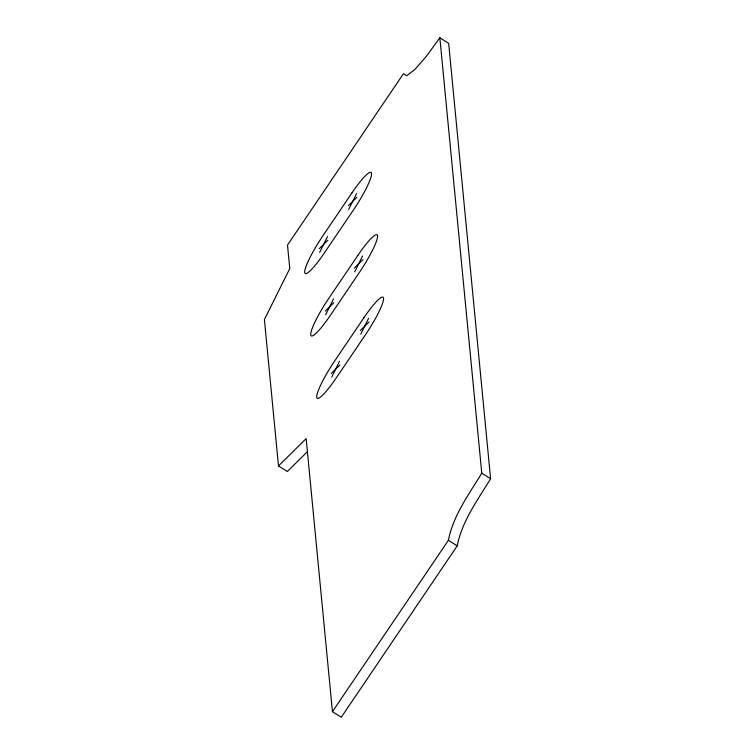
<?xml version="1.0" encoding="UTF-8"?>
<svg xmlns="http://www.w3.org/2000/svg" width="755" height="755" viewBox="0 0 755 755"><rect width="100%" height="100%" fill="white"/><g stroke="black" fill="none" stroke-linecap="round" stroke-linejoin="round"><path stroke-width="1.13" d="M332.445 711.663L448.385 540.316C453.208 515.467 468.902 494.412 481.766 473.149L439.844 37.75L448.668 43.337L490.599 478.736C477.726 499.999 462.032 521.054 457.209 545.893L341.269 717.25L332.445 711.663L306.152 438.598L278.491 465.929L287.325 471.507L307.436 451.632M319.648 252.349L327.519 236.523M348.725 209.38L356.596 193.554M325.66 314.741L333.531 298.914M354.727 271.781L362.598 255.945M331.671 377.141L339.533 361.305M360.739 334.172L368.61 318.336M439.844 37.75L426.377 56.295L414.731 69.639L406.681 75.755L403.453 73.716L287.513 245.064L289.778 268.563L264.401 319.601L278.491 465.929M348.366 205.709L356.945 197.234M319.299 248.678L327.878 240.194M354.378 268.1L362.957 259.626M325.301 311.069L333.88 302.595M360.38 330.492L368.959 322.017M331.313 373.461L339.892 364.986M481.766 473.149L490.599 478.736M448.385 540.316L457.209 545.893M351.849 193.016L322.772 235.985A34.362 5.304 -57.7 0 0 304.69 272.366A34.362 5.304 -57.7 0 0 324.395 252.887L353.472 209.918A34.362 5.304 -57.7 0 0 371.554 173.537A34.362 5.304 -57.7 0 0 351.849 193.016M357.851 255.416L328.784 298.376A34.362 5.304 -57.7 0 0 310.701 334.758A34.362 5.304 -57.7 0 0 330.407 315.279L359.484 272.31A34.362 5.304 -57.7 0 0 377.566 235.938A34.362 5.304 -57.7 0 0 357.851 255.416M363.863 317.808L334.786 360.777A34.362 5.304 -57.7 0 0 316.704 397.149A34.362 5.304 -57.7 0 0 336.419 377.67L365.486 334.701A34.362 5.304 -57.7 0 0 383.568 298.329A34.362 5.304 -57.7 0 0 363.863 317.808"/></g></svg>
